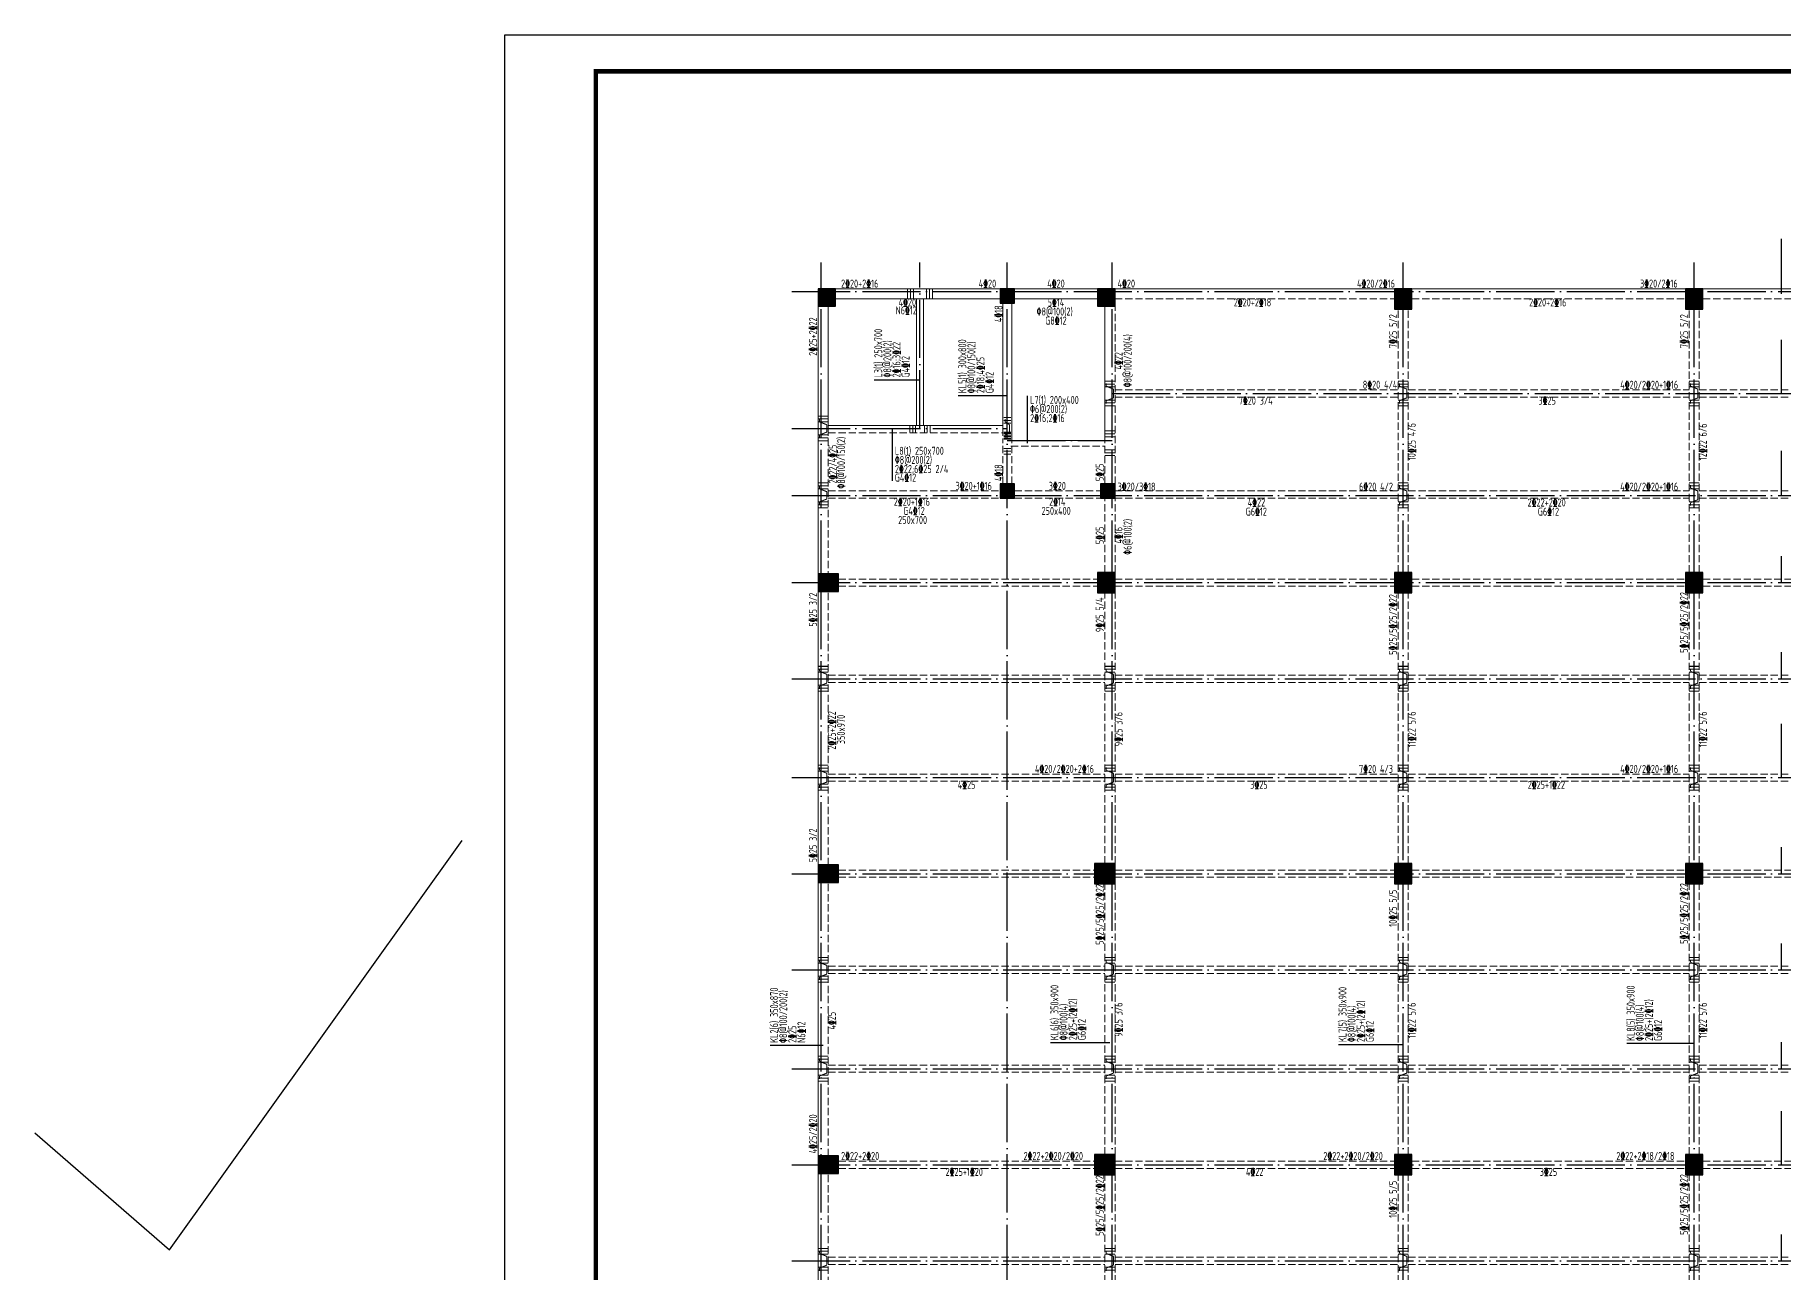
# Model space of a CAD drawing. Extents: x -2331248 to -1198620, y -977263 to -545844.
# Drawn here: x -1837806 to -1777749, y -823385 to -780878 of the extents above; entities that cross this region are included whole.
import ezdxf

# ---------------------------------------------------------------- set-up
doc = ezdxf.new("R2010")
doc.units = 0
doc.header["$LTSCALE"] = 1000
doc.header["$MEASUREMENT"] = 0
for name, pattern in [('DASH', [0.35, 0.25, -0.1]), ('DOTE', [2.42, 2, -0.2, 0.02, -0.2]), ('线型3', [500, 300, -200])]:
    doc.linetypes.add(name, pattern=pattern)
doc.layers.get('0').update_dxf_attribs({"linetype": 'CONTINUOUS'})
for name, color, linetype in [('DOTE', 1, 'DOTE'), ('PUB_TITLE', 4, 'CONTINUOUS'), ('S_BEAMDIMMASS', 2, 'CONTINUOUS'), ('柱涂实', 54, 'CONTINUOUS')]:
    doc.layers.add(name, color=color, linetype=linetype)
for name, color, linetype, lineweight in [('S_Beam', 4, 'CONTINUOUS', 18), ('S_BeamDash', 134, '线型3', 18), ('S_BeamDimLocal', 7, 'CONTINUOUS', 25), ('S_BeamDimLocalVer', 7, 'CONTINUOUS', 25), ('S_BeamDimMassVer', 2, 'CONTINUOUS', 25), ('S_Cl', 2, 'CONTINUOUS', 9), ('S_SubBeamHanger', 1, 'CONTINUOUS', 40), ('S_SubBeamHoop', 1, 'CONTINUOUS', 40)]:
    doc.layers.add(name, color=color, linetype=linetype, lineweight=lineweight)
doc.styles.add('TSSD_REIN', font='Tssdeng.shx', dxfattribs={"width": 0.7, "bigfont": 'hztxt.shx'})

msp = doc.modelspace()

# ---------------------------------------------------------------- hatches: boundary and pattern name
at = {"layer": '柱涂实'}
for points in [[(-1810300, -790197.1), (-1810300, -789597.1), (-1810900, -789597.1), (-1810900, -790197.1)], [(-1804150, -790097.1), (-1804150, -789597.1), (-1804650, -789597.1), (-1804650, -790097.1)], [(-1800700, -790197.1), (-1800700, -789597.1), (-1801300, -789597.1), (-1801300, -790197.1)], [(-1790500, -790297.1), (-1790500, -789597.1), (-1791100, -789597.1), (-1791100, -790297.1)], [(-1780500, -790297.1), (-1780500, -789597.1), (-1781100, -789597.1), (-1781100, -790297.1)], [(-1804150, -796797.1), (-1804150, -796297.1), (-1804650, -796297.1), (-1804650, -796797.1)], [(-1800700, -796797.1), (-1800700, -796297.1), (-1801200, -796297.1), (-1801200, -796797.1)], [(-1800700, -800047.1), (-1800700, -799347.1), (-1801300, -799347.1), (-1801300, -800047.1)], [(-1790500, -800047.1), (-1790500, -799347.1), (-1791100, -799347.1), (-1791100, -800047.1)], [(-1780500, -800047.1), (-1780500, -799347.1), (-1781100, -799347.1), (-1781100, -800047.1)], [(-1810200, -799997.1), (-1810200, -799397.1), (-1810900, -799397.1), (-1810900, -799997.1)], [(-1810200, -809997.1), (-1810200, -809397.1), (-1810900, -809397.1), (-1810900, -809997.1)], [(-1800700, -810047.1), (-1800700, -809347.1), (-1801400, -809347.1), (-1801400, -810047.1)], [(-1790500, -810047.1), (-1790500, -809347.1), (-1791100, -809347.1), (-1791100, -810047.1)], [(-1780500, -810047.1), (-1780500, -809347.1), (-1781100, -809347.1), (-1781100, -810047.1)], [(-1810200, -819997.1), (-1810200, -819397.1), (-1810900, -819397.1), (-1810900, -819997.1)], [(-1800700, -820047.1), (-1800700, -819347.1), (-1801400, -819347.1), (-1801400, -820047.1)], [(-1790500, -820047.1), (-1790500, -819347.1), (-1791100, -819347.1), (-1791100, -820047.1)], [(-1780500, -820047.1), (-1780500, -819347.1), (-1781100, -819347.1), (-1781100, -820047.1)]]:
    msp.add_hatch(color=256, dxfattribs=at).paths.add_polyline_path(points)

# ---------------------------------------------------------------- linework, layer by layer
msp.add_lwpolyline([(-1837806.5, -818600.9), (-1833183.5, -822618.9), (-1823133.5, -808557.9)])
at = {"layer": 'DOTE'}
for p, q in [((-1810800, -840697.1), (-1810800, -788697.1)), ((-1807400, -794397.1), (-1807400, -788697.1)), ((-1804400, -840697.1), (-1804400, -788697.1)), ((-1800800, -840697.1), (-1800800, -788697.1)), ((-1790800, -840697.1), (-1790800, -788697.1)), ((-1780800, -840697.1), (-1780800, -788697.1)), ((-1811800, -789697.1), (-1749800, -789697.1)), ((-1800800, -793197.1), (-1749800, -793197.1)), ((-1811800, -794397.1), (-1804400, -794397.1)), ((-1804400, -794807.1), (-1800800, -794807.1)), ((-1811800, -796697.1), (-1749800, -796697.1)), ((-1811800, -799697.1), (-1749800, -799697.1)), ((-1811800, -802997.1), (-1749800, -802997.1)), ((-1811800, -806397.1), (-1749800, -806397.1)), ((-1811800, -809697.1), (-1749800, -809697.1)), ((-1811800, -812997.1), (-1749800, -812997.1)), ((-1811800, -816397.1), (-1749800, -816397.1)), ((-1811800, -819697.1), (-1749800, -819697.1)), ((-1811800, -822997.1), (-1749800, -822997.1))]:
    msp.add_line(p, q, dxfattribs=at)
at = {"layer": 'PUB_TITLE'}
msp.add_lwpolyline([(-1821659.5, -855128), (-1821659.5, -780878), (-1716534.5, -780878), (-1716534.5, -855128)], close=True, dxfattribs=at)
at = {"layer": 'PUB_TITLE', "const_width": 150}
msp.add_lwpolyline([(-1818534.5, -782128), (-1717784.5, -782128), (-1717784.5, -853878), (-1818534.5, -853878)], close=True, dxfattribs=at)
at = {"layer": 'S_Beam', "ltscale": 1}
for p, q in [((-1810300, -789597.1), (-1804650, -789597.1)), ((-1804150, -789597.1), (-1801300, -789597.1)), ((-1800700, -789597.1), (-1791100, -789597.1)), ((-1790500, -789597.1), (-1781100, -789597.1)), ((-1780500, -789597.1), (-1771100, -789597.1)), ((-1810900, -799397.1), (-1810900, -790197.1)), ((-1810550, -794397.1), (-1810550, -790197.1)), ((-1810300, -789947.1), (-1804650, -789947.1)), ((-1807525, -794297.1), (-1807525, -789947.1)), ((-1807275, -794297.1), (-1807275, -789947.1)), ((-1804550, -794397.1), (-1804550, -790097.1)), ((-1804250, -794907.1), (-1804250, -790097.1)), ((-1804150, -789947.1), (-1801300, -789947.1)), ((-1801050, -794907.1), (-1801050, -790197.1)), ((-1810550, -794297.1), (-1804550, -794297.1)), ((-1804275, -794807.1), (-1801050, -794807.1)), ((-1810900, -809397.1), (-1810900, -799997.1)), ((-1810900, -819397.1), (-1810900, -809997.1)), ((-1810900, -829397.1), (-1810900, -819997.1))]:
    msp.add_line(p, q, dxfattribs=at)
at = {"layer": 'S_BeamDash', "linetype": 'DASH', "ltscale": 1}
for p, q in [((-1800700, -789947.1), (-1791100, -789947.1)), ((-1800700, -794907.1), (-1800700, -790197.1)), ((-1790975, -799347.1), (-1790975, -790297.1)), ((-1790625, -799347.1), (-1790625, -790297.1)), ((-1790500, -789947.1), (-1781100, -789947.1)), ((-1780975, -799347.1), (-1780975, -790297.1)), ((-1780625, -799347.1), (-1780625, -790297.1)), ((-1780500, -789947.1), (-1771100, -789947.1)), ((-1800700, -793072.1), (-1790975, -793072.1)), ((-1800700, -793322.1), (-1790975, -793322.1)), ((-1790625, -793072.1), (-1780975, -793072.1)), ((-1790625, -793322.1), (-1780975, -793322.1)), ((-1780625, -793072.1), (-1770975, -793072.1)), ((-1780625, -793322.1), (-1770975, -793322.1)), ((-1810550, -794397.1), (-1810550, -799397.1)), ((-1810550, -794547.1), (-1804550, -794547.1)), ((-1804550, -794397.1), (-1804550, -794907.1)), ((-1804550, -796297.1), (-1804550, -794907.1)), ((-1804275, -795007.1), (-1801050, -795007.1)), ((-1804250, -796297.1), (-1804250, -794907.1)), ((-1801050, -796297.1), (-1801050, -794907.1)), ((-1800700, -796297.1), (-1800700, -794907.1)), ((-1810550, -796547.1), (-1804650, -796547.1)), ((-1810550, -796797.1), (-1804650, -796797.1)), ((-1804150, -796547.1), (-1801200, -796547.1)), ((-1804150, -796797.1), (-1801200, -796797.1)), ((-1801050, -799347.1), (-1801050, -796797.1)), ((-1800700, -796547.1), (-1790975, -796547.1)), ((-1800700, -799347.1), (-1800700, -796797.1)), ((-1800700, -796797.1), (-1790975, -796797.1)), ((-1790625, -796547.1), (-1780975, -796547.1)), ((-1790625, -796797.1), (-1780975, -796797.1)), ((-1780625, -796547.1), (-1770975, -796547.1)), ((-1780625, -796797.1), (-1770975, -796797.1)), ((-1810200, -799572.1), (-1801300, -799572.1)), ((-1810200, -799822.1), (-1801300, -799822.1)), ((-1800700, -799572.1), (-1791100, -799572.1)), ((-1800700, -799822.1), (-1791100, -799822.1)), ((-1790500, -799572.1), (-1781100, -799572.1)), ((-1790500, -799822.1), (-1781100, -799822.1)), ((-1780500, -799572.1), (-1771100, -799572.1)), ((-1780500, -799822.1), (-1771100, -799822.1)), ((-1810550, -809397.1), (-1810550, -799997.1)), ((-1801050, -809347.1), (-1801050, -800047.1)), ((-1800700, -809347.1), (-1800700, -800047.1)), ((-1790975, -809347.1), (-1790975, -800047.1)), ((-1790625, -809347.1), (-1790625, -800047.1)), ((-1780975, -809347.1), (-1780975, -800047.1)), ((-1780625, -809347.1), (-1780625, -800047.1)), ((-1810550, -802872.1), (-1801050, -802872.1)), ((-1800700, -802872.1), (-1790975, -802872.1)), ((-1790625, -802872.1), (-1780975, -802872.1)), ((-1780625, -802872.1), (-1770975, -802872.1)), ((-1810550, -803122.1), (-1801050, -803122.1)), ((-1800700, -803122.1), (-1790975, -803122.1)), ((-1790625, -803122.1), (-1780975, -803122.1)), ((-1780625, -803122.1), (-1770975, -803122.1)), ((-1810550, -806272.1), (-1801050, -806272.1)), ((-1810550, -806522.1), (-1801050, -806522.1)), ((-1800700, -806272.1), (-1790975, -806272.1)), ((-1800700, -806522.1), (-1790975, -806522.1)), ((-1790625, -806272.1), (-1780975, -806272.1)), ((-1790625, -806522.1), (-1780975, -806522.1)), ((-1780625, -806272.1), (-1770975, -806272.1)), ((-1780625, -806522.1), (-1770975, -806522.1)), ((-1810200, -809572.1), (-1801400, -809572.1)), ((-1800700, -809572.1), (-1791100, -809572.1)), ((-1790500, -809572.1), (-1781100, -809572.1)), ((-1780500, -809572.1), (-1771100, -809572.1)), ((-1810550, -819397.1), (-1810550, -809997.1)), ((-1810200, -809822.1), (-1801400, -809822.1)), ((-1801050, -819347.1), (-1801050, -810047.1)), ((-1800700, -809822.1), (-1791100, -809822.1)), ((-1800700, -819347.1), (-1800700, -810047.1)), ((-1790975, -819347.1), (-1790975, -810047.1)), ((-1790625, -819347.1), (-1790625, -810047.1)), ((-1790500, -809822.1), (-1781100, -809822.1)), ((-1780975, -819347.1), (-1780975, -810047.1)), ((-1780625, -819347.1), (-1780625, -810047.1)), ((-1780500, -809822.1), (-1771100, -809822.1)), ((-1810550, -812872.1), (-1801050, -812872.1)), ((-1810550, -813122.1), (-1801050, -813122.1)), ((-1800700, -812872.1), (-1790975, -812872.1)), ((-1800700, -813122.1), (-1790975, -813122.1)), ((-1790625, -812872.1), (-1780975, -812872.1)), ((-1790625, -813122.1), (-1780975, -813122.1)), ((-1780625, -812872.1), (-1770975, -812872.1)), ((-1780625, -813122.1), (-1770975, -813122.1)), ((-1810550, -816272.1), (-1801050, -816272.1)), ((-1810550, -816522.1), (-1801050, -816522.1)), ((-1800700, -816272.1), (-1790975, -816272.1)), ((-1800700, -816522.1), (-1790975, -816522.1)), ((-1790625, -816272.1), (-1780975, -816272.1)), ((-1790625, -816522.1), (-1780975, -816522.1)), ((-1780625, -816272.1), (-1770975, -816272.1)), ((-1780625, -816522.1), (-1770975, -816522.1)), ((-1810200, -819572.1), (-1801400, -819572.1)), ((-1800700, -819572.1), (-1791100, -819572.1)), ((-1790500, -819572.1), (-1781100, -819572.1)), ((-1780500, -819572.1), (-1771100, -819572.1)), ((-1810550, -829397.1), (-1810550, -819997.1)), ((-1810200, -819822.1), (-1801400, -819822.1)), ((-1801050, -829347.1), (-1801050, -820047.1)), ((-1800700, -819822.1), (-1791100, -819822.1)), ((-1800700, -829347.1), (-1800700, -820047.1)), ((-1790975, -829347.1), (-1790975, -820047.1)), ((-1790625, -829347.1), (-1790625, -820047.1)), ((-1790500, -819822.1), (-1781100, -819822.1)), ((-1780975, -829347.1), (-1780975, -820047.1)), ((-1780625, -829347.1), (-1780625, -820047.1)), ((-1780500, -819822.1), (-1771100, -819822.1)), ((-1810550, -822872.1), (-1801050, -822872.1)), ((-1810550, -823122.1), (-1801050, -823122.1)), ((-1800700, -822872.1), (-1790975, -822872.1)), ((-1800700, -823122.1), (-1790975, -823122.1)), ((-1790625, -822872.1), (-1780975, -822872.1)), ((-1790625, -823122.1), (-1780975, -823122.1)), ((-1780625, -822872.1), (-1770975, -822872.1)), ((-1780625, -823122.1), (-1770975, -823122.1))]:
    msp.add_line(p, q, dxfattribs=at)
at = {"layer": 'S_BEAMDIMMASS'}
for p, q in [((-1777800, -789772.1), (-1777800, -787878.3)), ((-1777800, -793197.1), (-1777800, -791353.3)), ((-1803706.1, -794907.1), (-1803706.1, -793282.7)), ((-1808351.4, -794397.1), (-1808351.4, -796203)), ((-1777800, -796697.1), (-1777800, -795165.8)), ((-1777800, -799697.1), (-1777800, -798790.8)), ((-1777800, -802997.1), (-1777800, -802090.8)), ((-1777800, -806397.1), (-1777800, -804553.3)), ((-1777800, -809697.1), (-1777800, -808790.8)), ((-1777800, -812997.1), (-1777800, -812090.8)), ((-1777800, -816397.1), (-1777800, -815490.8)), ((-1777800, -819697.1), (-1777800, -817853.3)), ((-1777800, -822997.1), (-1777800, -822090.8))]:
    msp.add_line(p, q, dxfattribs=at)
at = {"layer": 'S_BeamDimMassVer'}
for p, q in [((-1807400, -792735.4), (-1808970.6, -792735.4)), ((-1804400, -793277.9), (-1806082.9, -793277.9)), ((-1800875, -815508.3), (-1802915.3, -815508.3)), ((-1790800, -815573.4), (-1793019.4, -815573.4)), ((-1780800, -815534.8), (-1783119.4, -815534.8)), ((-1810725, -815598.8), (-1812548.6, -815598.8))]:
    msp.add_line(p, q, dxfattribs=at)
at = {"layer": 'S_Cl', "ltscale": 1}
for points in [[(-1810300, -790197.1), (-1810300, -789597.1), (-1810900, -789597.1), (-1810900, -790197.1)], [(-1804150, -790097.1), (-1804150, -789597.1), (-1804650, -789597.1), (-1804650, -790097.1)], [(-1800700, -790197.1), (-1800700, -789597.1), (-1801300, -789597.1), (-1801300, -790197.1)], [(-1790500, -790297.1), (-1790500, -789597.1), (-1791100, -789597.1), (-1791100, -790297.1)], [(-1780500, -790297.1), (-1780500, -789597.1), (-1781100, -789597.1), (-1781100, -790297.1)], [(-1804150, -796797.1), (-1804150, -796297.1), (-1804650, -796297.1), (-1804650, -796797.1)], [(-1800700, -796797.1), (-1800700, -796297.1), (-1801200, -796297.1), (-1801200, -796797.1)], [(-1800700, -800047.1), (-1800700, -799347.1), (-1801300, -799347.1), (-1801300, -800047.1)], [(-1790500, -800047.1), (-1790500, -799347.1), (-1791100, -799347.1), (-1791100, -800047.1)], [(-1780500, -800047.1), (-1780500, -799347.1), (-1781100, -799347.1), (-1781100, -800047.1)], [(-1810200, -799997.1), (-1810200, -799397.1), (-1810900, -799397.1), (-1810900, -799997.1)], [(-1810200, -809997.1), (-1810200, -809397.1), (-1810900, -809397.1), (-1810900, -809997.1)], [(-1800700, -810047.1), (-1800700, -809347.1), (-1801400, -809347.1), (-1801400, -810047.1)], [(-1790500, -810047.1), (-1790500, -809347.1), (-1791100, -809347.1), (-1791100, -810047.1)], [(-1780500, -810047.1), (-1780500, -809347.1), (-1781100, -809347.1), (-1781100, -810047.1)], [(-1810200, -819997.1), (-1810200, -819397.1), (-1810900, -819397.1), (-1810900, -819997.1)], [(-1800700, -820047.1), (-1800700, -819347.1), (-1801400, -819347.1), (-1801400, -820047.1)], [(-1790500, -820047.1), (-1790500, -819347.1), (-1791100, -819347.1), (-1791100, -820047.1)], [(-1780500, -820047.1), (-1780500, -819347.1), (-1781100, -819347.1), (-1781100, -820047.1)]]:
    msp.add_lwpolyline(points, close=True, dxfattribs=at)
at = {"layer": 'S_SubBeamHanger', "linetype": 'Continuous', "ltscale": 1, "const_width": 35}
for points in [[(-1801000, -792947.1), (-1801000, -792847.1)], [(-1800750, -793047.1), (-1801000, -792947.1)], [(-1801000, -793447.1), (-1800750, -793347.1)], [(-1800750, -793347.1), (-1800750, -793047.1)], [(-1790925, -792947.1), (-1790925, -792847.1)], [(-1790675, -793047.1), (-1790925, -792947.1)], [(-1790925, -793447.1), (-1790675, -793347.1)], [(-1790675, -793347.1), (-1790675, -793047.1)], [(-1780925, -792947.1), (-1780925, -792847.1)], [(-1780675, -793047.1), (-1780925, -792947.1)], [(-1780925, -793447.1), (-1780675, -793347.1)], [(-1780675, -793347.1), (-1780675, -793047.1)], [(-1801000, -793547.1), (-1801000, -793447.1)], [(-1790925, -793547.1), (-1790925, -793447.1)], [(-1780925, -793547.1), (-1780925, -793447.1)], [(-1810850, -794172.1), (-1810850, -794072.1)], [(-1810600, -794272.1), (-1810850, -794172.1)], [(-1810850, -794622.1), (-1810600, -794522.1)], [(-1810600, -794522.1), (-1810600, -794272.1)], [(-1804475, -794172.1), (-1804475, -794072.1)], [(-1804325, -794272.1), (-1804475, -794172.1)], [(-1804475, -794622.1), (-1804325, -794522.1)], [(-1804325, -794522.1), (-1804325, -794272.1)], [(-1810850, -794722.1), (-1810850, -794622.1)], [(-1804475, -794722.1), (-1804475, -794622.1)], [(-1810850, -796472.1), (-1810850, -796372.1)], [(-1790925, -796447.1), (-1790925, -796347.1)], [(-1780925, -796447.1), (-1780925, -796347.1)], [(-1810600, -796572.1), (-1810850, -796472.1)], [(-1810850, -796922.1), (-1810600, -796822.1)], [(-1810850, -797022.1), (-1810850, -796922.1)], [(-1810600, -796822.1), (-1810600, -796572.1)], [(-1790675, -796547.1), (-1790925, -796447.1)], [(-1790925, -796947.1), (-1790675, -796847.1)], [(-1790925, -797047.1), (-1790925, -796947.1)], [(-1790675, -796847.1), (-1790675, -796547.1)], [(-1780675, -796547.1), (-1780925, -796447.1)], [(-1780925, -796947.1), (-1780675, -796847.1)], [(-1780925, -797047.1), (-1780925, -796947.1)], [(-1780675, -796847.1), (-1780675, -796547.1)], [(-1810850, -802747.1), (-1810850, -802647.1)], [(-1810600, -802847.1), (-1810850, -802747.1)], [(-1810600, -803147.1), (-1810600, -802847.1)], [(-1801000, -802747.1), (-1801000, -802647.1)], [(-1800750, -802847.1), (-1801000, -802747.1)], [(-1800750, -803147.1), (-1800750, -802847.1)], [(-1790925, -802747.1), (-1790925, -802647.1)], [(-1790675, -802847.1), (-1790925, -802747.1)], [(-1790675, -803147.1), (-1790675, -802847.1)], [(-1780925, -802747.1), (-1780925, -802647.1)], [(-1780675, -802847.1), (-1780925, -802747.1)], [(-1780675, -803147.1), (-1780675, -802847.1)], [(-1810850, -803247.1), (-1810600, -803147.1)], [(-1810850, -803347.1), (-1810850, -803247.1)], [(-1801000, -803247.1), (-1800750, -803147.1)], [(-1801000, -803347.1), (-1801000, -803247.1)], [(-1790925, -803247.1), (-1790675, -803147.1)], [(-1790925, -803347.1), (-1790925, -803247.1)], [(-1780925, -803247.1), (-1780675, -803147.1)], [(-1780925, -803347.1), (-1780925, -803247.1)], [(-1810850, -806147.1), (-1810850, -806047.1)], [(-1810600, -806247.1), (-1810850, -806147.1)], [(-1810850, -806647.1), (-1810600, -806547.1)], [(-1810600, -806547.1), (-1810600, -806247.1)], [(-1801000, -806147.1), (-1801000, -806047.1)], [(-1800750, -806247.1), (-1801000, -806147.1)], [(-1801000, -806647.1), (-1800750, -806547.1)], [(-1800750, -806547.1), (-1800750, -806247.1)], [(-1790925, -806147.1), (-1790925, -806047.1)], [(-1790675, -806247.1), (-1790925, -806147.1)], [(-1790925, -806647.1), (-1790675, -806547.1)], [(-1790675, -806547.1), (-1790675, -806247.1)], [(-1780925, -806147.1), (-1780925, -806047.1)], [(-1780675, -806247.1), (-1780925, -806147.1)], [(-1780925, -806647.1), (-1780675, -806547.1)], [(-1780675, -806547.1), (-1780675, -806247.1)], [(-1810850, -806747.1), (-1810850, -806647.1)], [(-1801000, -806747.1), (-1801000, -806647.1)], [(-1790925, -806747.1), (-1790925, -806647.1)], [(-1780925, -806747.1), (-1780925, -806647.1)], [(-1810850, -812747.1), (-1810850, -812647.1)], [(-1810600, -812847.1), (-1810850, -812747.1)], [(-1810850, -813247.1), (-1810600, -813147.1)], [(-1810600, -813147.1), (-1810600, -812847.1)], [(-1801000, -812747.1), (-1801000, -812647.1)], [(-1800750, -812847.1), (-1801000, -812747.1)], [(-1801000, -813247.1), (-1800750, -813147.1)], [(-1800750, -813147.1), (-1800750, -812847.1)], [(-1790925, -812747.1), (-1790925, -812647.1)], [(-1790675, -812847.1), (-1790925, -812747.1)], [(-1790925, -813247.1), (-1790675, -813147.1)], [(-1790675, -813147.1), (-1790675, -812847.1)], [(-1780925, -812747.1), (-1780925, -812647.1)], [(-1780675, -812847.1), (-1780925, -812747.1)], [(-1780925, -813247.1), (-1780675, -813147.1)], [(-1780675, -813147.1), (-1780675, -812847.1)], [(-1810850, -813347.1), (-1810850, -813247.1)], [(-1801000, -813347.1), (-1801000, -813247.1)], [(-1790925, -813347.1), (-1790925, -813247.1)], [(-1780925, -813347.1), (-1780925, -813247.1)], [(-1810850, -816147.1), (-1810850, -816047.1)], [(-1810600, -816247.1), (-1810850, -816147.1)], [(-1801000, -816147.1), (-1801000, -816047.1)], [(-1800750, -816247.1), (-1801000, -816147.1)], [(-1790925, -816147.1), (-1790925, -816047.1)], [(-1790675, -816247.1), (-1790925, -816147.1)], [(-1780925, -816147.1), (-1780925, -816047.1)], [(-1780675, -816247.1), (-1780925, -816147.1)], [(-1810850, -816647.1), (-1810600, -816547.1)], [(-1810850, -816747.1), (-1810850, -816647.1)], [(-1810600, -816547.1), (-1810600, -816247.1)], [(-1801000, -816647.1), (-1800750, -816547.1)], [(-1801000, -816747.1), (-1801000, -816647.1)], [(-1800750, -816547.1), (-1800750, -816247.1)], [(-1790925, -816647.1), (-1790675, -816547.1)], [(-1790925, -816747.1), (-1790925, -816647.1)], [(-1790675, -816547.1), (-1790675, -816247.1)], [(-1780925, -816647.1), (-1780675, -816547.1)], [(-1780925, -816747.1), (-1780925, -816647.1)], [(-1780675, -816547.1), (-1780675, -816247.1)], [(-1810850, -822747.1), (-1810850, -822647.1)], [(-1810600, -822847.1), (-1810850, -822747.1)], [(-1801000, -822747.1), (-1801000, -822647.1)], [(-1800750, -822847.1), (-1801000, -822747.1)], [(-1790925, -822747.1), (-1790925, -822647.1)], [(-1790675, -822847.1), (-1790925, -822747.1)], [(-1780925, -822747.1), (-1780925, -822647.1)], [(-1780675, -822847.1), (-1780925, -822747.1)], [(-1810850, -823247.1), (-1810600, -823147.1)], [(-1810850, -823347.1), (-1810850, -823247.1)], [(-1810600, -823147.1), (-1810600, -822847.1)], [(-1801000, -823247.1), (-1800750, -823147.1)], [(-1801000, -823347.1), (-1801000, -823247.1)], [(-1800750, -823147.1), (-1800750, -822847.1)], [(-1790925, -823247.1), (-1790675, -823147.1)], [(-1790925, -823347.1), (-1790925, -823247.1)], [(-1790675, -823147.1), (-1790675, -822847.1)], [(-1780925, -823247.1), (-1780675, -823147.1)], [(-1780925, -823347.1), (-1780925, -823247.1)], [(-1780675, -823147.1), (-1780675, -822847.1)]]:
    msp.add_lwpolyline(points, dxfattribs=at)
at = {"layer": 'S_SubBeamHoop', "linetype": 'Continuous', "ltscale": 1, "const_width": 35}
for points in [[(-1807825, -789597.1), (-1807825, -789947.1)], [(-1807725, -789597.1), (-1807725, -789947.1)], [(-1807625, -789597.1), (-1807625, -789947.1)], [(-1807175, -789597.1), (-1807175, -789947.1)], [(-1807075, -789597.1), (-1807075, -789947.1)], [(-1806975, -789597.1), (-1806975, -789947.1)], [(-1801050, -792772.1), (-1800700, -792772.1)], [(-1790975, -792772.1), (-1790625, -792772.1)], [(-1780975, -792772.1), (-1780625, -792772.1)], [(-1801050, -792872.1), (-1800700, -792872.1)], [(-1801050, -792972.1), (-1800700, -792972.1)], [(-1790975, -792872.1), (-1790625, -792872.1)], [(-1790975, -792972.1), (-1790625, -792972.1)], [(-1780975, -792872.1), (-1780625, -792872.1)], [(-1780975, -792972.1), (-1780625, -792972.1)], [(-1810900, -793972.1), (-1810550, -793972.1)], [(-1801050, -793422.1), (-1800700, -793422.1)], [(-1801050, -793522.1), (-1800700, -793522.1)], [(-1801050, -793622.1), (-1800700, -793622.1)], [(-1790975, -793422.1), (-1790625, -793422.1)], [(-1790975, -793522.1), (-1790625, -793522.1)], [(-1790975, -793622.1), (-1790625, -793622.1)], [(-1780975, -793422.1), (-1780625, -793422.1)], [(-1780975, -793522.1), (-1780625, -793522.1)], [(-1780975, -793622.1), (-1780625, -793622.1)], [(-1810900, -794072.1), (-1810550, -794072.1)], [(-1810900, -794172.1), (-1810550, -794172.1)], [(-1807750, -794297.1), (-1807750, -794547.1)], [(-1807650, -794297.1), (-1807650, -794547.1)], [(-1807550, -794297.1), (-1807550, -794547.1)], [(-1807250, -794297.1), (-1807250, -794547.1)], [(-1807150, -794297.1), (-1807150, -794547.1)], [(-1807050, -794297.1), (-1807050, -794547.1)], [(-1804525, -794022.1), (-1804275, -794022.1)], [(-1804525, -794122.1), (-1804275, -794122.1)], [(-1804525, -794222.1), (-1804275, -794222.1)], [(-1804525, -794532.1), (-1804275, -794532.1)], [(-1804525, -794572.1), (-1804275, -794572.1)], [(-1801050, -794482.1), (-1800700, -794482.1)], [(-1810900, -794622.1), (-1810550, -794622.1)], [(-1810900, -794722.1), (-1810550, -794722.1)], [(-1810900, -794822.1), (-1810550, -794822.1)], [(-1804525, -794632.1), (-1804275, -794632.1)], [(-1804525, -794672.1), (-1804275, -794672.1)], [(-1804525, -794732.1), (-1804275, -794732.1)], [(-1804525, -794772.1), (-1804275, -794772.1)], [(-1804525, -795082.1), (-1804275, -795082.1)], [(-1801050, -794582.1), (-1800700, -794582.1)], [(-1801050, -794682.1), (-1800700, -794682.1)], [(-1801050, -795132.1), (-1800700, -795132.1)], [(-1804525, -795182.1), (-1804275, -795182.1)], [(-1804525, -795282.1), (-1804275, -795282.1)], [(-1801050, -795232.1), (-1800700, -795232.1)], [(-1801050, -795332.1), (-1800700, -795332.1)], [(-1810900, -796272.1), (-1810550, -796272.1)], [(-1810900, -796372.1), (-1810550, -796372.1)], [(-1790975, -796272.1), (-1790625, -796272.1)], [(-1790975, -796372.1), (-1790625, -796372.1)], [(-1780975, -796272.1), (-1780625, -796272.1)], [(-1780975, -796372.1), (-1780625, -796372.1)], [(-1810900, -796472.1), (-1810550, -796472.1)], [(-1810900, -796922.1), (-1810550, -796922.1)], [(-1790975, -796472.1), (-1790625, -796472.1)], [(-1790975, -796922.1), (-1790625, -796922.1)], [(-1780975, -796472.1), (-1780625, -796472.1)], [(-1780975, -796922.1), (-1780625, -796922.1)], [(-1810900, -797022.1), (-1810550, -797022.1)], [(-1810900, -797122.1), (-1810550, -797122.1)], [(-1790975, -797022.1), (-1790625, -797022.1)], [(-1790975, -797122.1), (-1790625, -797122.1)], [(-1780975, -797022.1), (-1780625, -797022.1)], [(-1780975, -797122.1), (-1780625, -797122.1)], [(-1810900, -802572.1), (-1810550, -802572.1)], [(-1810900, -802672.1), (-1810550, -802672.1)], [(-1810900, -802772.1), (-1810550, -802772.1)], [(-1801050, -802572.1), (-1800700, -802572.1)], [(-1801050, -802672.1), (-1800700, -802672.1)], [(-1801050, -802772.1), (-1800700, -802772.1)], [(-1790975, -802572.1), (-1790625, -802572.1)], [(-1790975, -802672.1), (-1790625, -802672.1)], [(-1790975, -802772.1), (-1790625, -802772.1)], [(-1780975, -802572.1), (-1780625, -802572.1)], [(-1780975, -802672.1), (-1780625, -802672.1)], [(-1780975, -802772.1), (-1780625, -802772.1)], [(-1810900, -803222.1), (-1810550, -803222.1)], [(-1810900, -803322.1), (-1810550, -803322.1)], [(-1810900, -803422.1), (-1810550, -803422.1)], [(-1801050, -803222.1), (-1800700, -803222.1)], [(-1801050, -803322.1), (-1800700, -803322.1)], [(-1801050, -803422.1), (-1800700, -803422.1)], [(-1790975, -803222.1), (-1790625, -803222.1)], [(-1790975, -803322.1), (-1790625, -803322.1)], [(-1790975, -803422.1), (-1790625, -803422.1)], [(-1780975, -803222.1), (-1780625, -803222.1)], [(-1780975, -803322.1), (-1780625, -803322.1)], [(-1780975, -803422.1), (-1780625, -803422.1)], [(-1810900, -805972.1), (-1810550, -805972.1)], [(-1801050, -805972.1), (-1800700, -805972.1)], [(-1790975, -805972.1), (-1790625, -805972.1)], [(-1780975, -805972.1), (-1780625, -805972.1)], [(-1810900, -806072.1), (-1810550, -806072.1)], [(-1810900, -806172.1), (-1810550, -806172.1)], [(-1801050, -806072.1), (-1800700, -806072.1)], [(-1801050, -806172.1), (-1800700, -806172.1)], [(-1790975, -806072.1), (-1790625, -806072.1)], [(-1790975, -806172.1), (-1790625, -806172.1)], [(-1780975, -806072.1), (-1780625, -806072.1)], [(-1780975, -806172.1), (-1780625, -806172.1)], [(-1810900, -806622.1), (-1810550, -806622.1)], [(-1810900, -806722.1), (-1810550, -806722.1)], [(-1810900, -806822.1), (-1810550, -806822.1)], [(-1801050, -806622.1), (-1800700, -806622.1)], [(-1801050, -806722.1), (-1800700, -806722.1)], [(-1801050, -806822.1), (-1800700, -806822.1)], [(-1790975, -806622.1), (-1790625, -806622.1)], [(-1790975, -806722.1), (-1790625, -806722.1)], [(-1790975, -806822.1), (-1790625, -806822.1)], [(-1780975, -806622.1), (-1780625, -806622.1)], [(-1780975, -806722.1), (-1780625, -806722.1)], [(-1780975, -806822.1), (-1780625, -806822.1)], [(-1810900, -812572.1), (-1810550, -812572.1)], [(-1801050, -812572.1), (-1800700, -812572.1)], [(-1790975, -812572.1), (-1790625, -812572.1)], [(-1780975, -812572.1), (-1780625, -812572.1)], [(-1810900, -812672.1), (-1810550, -812672.1)], [(-1810900, -812772.1), (-1810550, -812772.1)], [(-1801050, -812672.1), (-1800700, -812672.1)], [(-1801050, -812772.1), (-1800700, -812772.1)], [(-1790975, -812672.1), (-1790625, -812672.1)], [(-1790975, -812772.1), (-1790625, -812772.1)], [(-1780975, -812672.1), (-1780625, -812672.1)], [(-1780975, -812772.1), (-1780625, -812772.1)], [(-1810900, -813222.1), (-1810550, -813222.1)], [(-1810900, -813322.1), (-1810550, -813322.1)], [(-1810900, -813422.1), (-1810550, -813422.1)], [(-1801050, -813222.1), (-1800700, -813222.1)], [(-1801050, -813322.1), (-1800700, -813322.1)], [(-1801050, -813422.1), (-1800700, -813422.1)], [(-1790975, -813222.1), (-1790625, -813222.1)], [(-1790975, -813322.1), (-1790625, -813322.1)], [(-1790975, -813422.1), (-1790625, -813422.1)], [(-1780975, -813222.1), (-1780625, -813222.1)], [(-1780975, -813322.1), (-1780625, -813322.1)], [(-1780975, -813422.1), (-1780625, -813422.1)], [(-1810900, -815972.1), (-1810550, -815972.1)], [(-1810900, -816072.1), (-1810550, -816072.1)], [(-1810900, -816172.1), (-1810550, -816172.1)], [(-1801050, -815972.1), (-1800700, -815972.1)], [(-1801050, -816072.1), (-1800700, -816072.1)], [(-1801050, -816172.1), (-1800700, -816172.1)], [(-1790975, -815972.1), (-1790625, -815972.1)], [(-1790975, -816072.1), (-1790625, -816072.1)], [(-1790975, -816172.1), (-1790625, -816172.1)], [(-1780975, -815972.1), (-1780625, -815972.1)], [(-1780975, -816072.1), (-1780625, -816072.1)], [(-1780975, -816172.1), (-1780625, -816172.1)], [(-1810900, -816622.1), (-1810550, -816622.1)], [(-1810900, -816722.1), (-1810550, -816722.1)], [(-1801050, -816622.1), (-1800700, -816622.1)], [(-1801050, -816722.1), (-1800700, -816722.1)], [(-1790975, -816622.1), (-1790625, -816622.1)], [(-1790975, -816722.1), (-1790625, -816722.1)], [(-1780975, -816622.1), (-1780625, -816622.1)], [(-1780975, -816722.1), (-1780625, -816722.1)], [(-1810900, -816822.1), (-1810550, -816822.1)], [(-1801050, -816822.1), (-1800700, -816822.1)], [(-1790975, -816822.1), (-1790625, -816822.1)], [(-1780975, -816822.1), (-1780625, -816822.1)], [(-1810900, -822572.1), (-1810550, -822572.1)], [(-1810900, -822672.1), (-1810550, -822672.1)], [(-1810900, -822772.1), (-1810550, -822772.1)], [(-1801050, -822572.1), (-1800700, -822572.1)], [(-1801050, -822672.1), (-1800700, -822672.1)], [(-1801050, -822772.1), (-1800700, -822772.1)], [(-1790975, -822572.1), (-1790625, -822572.1)], [(-1790975, -822672.1), (-1790625, -822672.1)], [(-1790975, -822772.1), (-1790625, -822772.1)], [(-1780975, -822572.1), (-1780625, -822572.1)], [(-1780975, -822672.1), (-1780625, -822672.1)], [(-1780975, -822772.1), (-1780625, -822772.1)], [(-1810900, -823222.1), (-1810550, -823222.1)], [(-1810900, -823322.1), (-1810550, -823322.1)], [(-1801050, -823222.1), (-1800700, -823222.1)], [(-1801050, -823322.1), (-1800700, -823322.1)], [(-1790975, -823222.1), (-1790625, -823222.1)], [(-1790975, -823322.1), (-1790625, -823322.1)], [(-1780975, -823222.1), (-1780625, -823222.1)], [(-1780975, -823322.1), (-1780625, -823322.1)]]:
    msp.add_lwpolyline(points, dxfattribs=at)
at = {"layer": '柱涂实', "linetype": 'Continuous'}
for points in [[(-1810300, -790197.1), (-1810300, -789597.1), (-1810900, -789597.1), (-1810900, -790197.1)], [(-1804150, -790097.1), (-1804150, -789597.1), (-1804650, -789597.1), (-1804650, -790097.1)], [(-1800700, -790197.1), (-1800700, -789597.1), (-1801300, -789597.1), (-1801300, -790197.1)], [(-1790500, -790297.1), (-1790500, -789597.1), (-1791100, -789597.1), (-1791100, -790297.1)], [(-1780500, -790297.1), (-1780500, -789597.1), (-1781100, -789597.1), (-1781100, -790297.1)], [(-1804150, -796797.1), (-1804150, -796297.1), (-1804650, -796297.1), (-1804650, -796797.1)], [(-1800700, -796797.1), (-1800700, -796297.1), (-1801200, -796297.1), (-1801200, -796797.1)], [(-1800700, -800047.1), (-1800700, -799347.1), (-1801300, -799347.1), (-1801300, -800047.1)], [(-1790500, -800047.1), (-1790500, -799347.1), (-1791100, -799347.1), (-1791100, -800047.1)], [(-1780500, -800047.1), (-1780500, -799347.1), (-1781100, -799347.1), (-1781100, -800047.1)], [(-1810200, -799997.1), (-1810200, -799397.1), (-1810900, -799397.1), (-1810900, -799997.1)], [(-1810200, -809997.1), (-1810200, -809397.1), (-1810900, -809397.1), (-1810900, -809997.1)], [(-1800700, -810047.1), (-1800700, -809347.1), (-1801400, -809347.1), (-1801400, -810047.1)], [(-1790500, -810047.1), (-1790500, -809347.1), (-1791100, -809347.1), (-1791100, -810047.1)], [(-1780500, -810047.1), (-1780500, -809347.1), (-1781100, -809347.1), (-1781100, -810047.1)], [(-1810200, -819997.1), (-1810200, -819397.1), (-1810900, -819397.1), (-1810900, -819997.1)], [(-1800700, -820047.1), (-1800700, -819347.1), (-1801400, -819347.1), (-1801400, -820047.1)], [(-1790500, -820047.1), (-1790500, -819347.1), (-1791100, -819347.1), (-1791100, -820047.1)], [(-1780500, -820047.1), (-1780500, -819347.1), (-1781100, -819347.1), (-1781100, -820047.1)]]:
    msp.add_lwpolyline(points, close=True, dxfattribs=at)

# ---------------------------------------------------------------- texts
at = {"layer": 'S_BeamDimLocal', "style": 'TSSD_REIN', "width": 0.7}
for s, p in [('2%%13220+2%%13216', (-1810110.6, -789558.3)), ('4%%13220', (-1805382.2, -789558.3)), ('4%%13220', (-1803026.7, -789558.3)), ('4%%13220', (-1800610.6, -789558.3)), ('4%%13220/2%%13216', (-1792385.3, -789558.3)), ('3%%13220/2%%13216', (-1782661.9, -789558.3)), ('N6%%13212', (-1808238.6, -790477.6)), ('4%%13220', (-1808133.2, -790205.8)), ('%%1308@100(2)', (-1803391.3, -790518.3)), ('5%%13214', (-1803014.1, -790205.8)), ('2%%13220+2%%13218', (-1796620.8, -790205.8)), ('2%%13220+2%%13216', (-1786473.8, -790205.8)), ('G8%%13212', (-1803098, -790830.8)), ('8%%13220 4/4', (-1792187.4, -793033.3)), ('4%%13220/2%%13220+1%%13216', (-1783341.5, -793033.3)), ('7%%13220 3/4', (-1796447.6, -793580.8)), ('3%%13225', (-1786151.8, -793580.8)), ('3%%13220+1%%13216', (-1806178.4, -796508.3)), ('3%%13220', (-1802976.7, -796508.3)), ('3%%13220/3%%13218', (-1800610.6, -796533.3)), ('6%%13220 4/2', (-1792315.5, -796533.3)), ('4%%13220/2%%13220+1%%13216', (-1783341.5, -796533.3)), ('2%%13220+1%%13216', (-1808299.8, -797055.8)), ('2%%13214', (-1802964.1, -797055.8)), ('4%%13222', (-1796139.2, -797080.8)), ('2%%13222+2%%13220', (-1786523.7, -797080.8)), ('250x700', (-1808149, -797680.8)), ('G4%%13212', (-1807973, -797368.3)), ('250x400', (-1803224, -797368.3)), ('G6%%13212', (-1796210.5, -797393.3)), ('G6%%13212', (-1786173, -797393.3)), ('4%%13220/2%%13220+2%%13216', (-1803450, -806233.3)), ('7%%13220 4/3', (-1792315.5, -806233.3)), ('4%%13220/2%%13220+1%%13216', (-1783341.5, -806233.3)), ('4%%13225', (-1806101.7, -806780.8)), ('3%%13225', (-1796053.3, -806780.8)), ('2%%13225+1%%13222', (-1786520.8, -806780.8)), ('2%%13222+2%%13220', (-1810110.6, -819533.3)), ('2%%13222+2%%13220/2%%13220', (-1803841.9, -819533.3)), ('2%%13222+2%%13220/2%%13220', (-1793541.9, -819533.3)), ('2%%13222+2%%13218/2%%13218', (-1783474.8, -819533.3)), ('2%%13225+1%%13220', (-1806520.8, -820080.8)), ('4%%13222', (-1796201.7, -820080.8)), ('3%%13225', (-1786107.8, -820080.8))]:
    msp.add_text(s, height=275, dxfattribs=at).set_placement(p)
at = {"layer": 'S_BeamDimLocalVer', "style": 'TSSD_REIN', "width": 0.7}
for s, p in [('4%%13218', (-1804563.8, -790745.7)), ('2%%13225+2%%13222', (-1810938.8, -791900.9)), ('7%%13225 5/2', (-1791013.8, -791637.6)), ('7%%13225 5/2', (-1781013.8, -791637.6)), ('%%1308@100/200(4)', (-1800128.7, -792983)), ('4%%13222', (-1800441.2, -792375.1)), ('10%%13225 4/6', (-1790366.2, -795490.8)), ('12%%13222 6/6', (-1780366.2, -795490.8)), ('2%%13222/4%%13225', (-1810260.2, -796293.6)), ('%%1308@100/150(2)', (-1809971.4, -796463.4)), ('4%%13218', (-1804563.8, -796207.7)), ('5%%13225', (-1801088.8, -796207.7)), ('5%%13225', (-1801088.8, -798373.8)), ('4%%13216', (-1800441.2, -798352.8)), ('%%1306@100(2)', (-1800128.7, -798738.4)), ('5%%13225 3/2', (-1810938.8, -801208.2)), ('9%%13225 5/4', (-1801088.8, -801395.9)), ('5%%13225/5%%13225/2%%13222', (-1791013.8, -802177.1)), ('5%%13225/5%%13225/2%%13222', (-1781013.8, -802107.1)), ('2%%13225+2%%13222', (-1810291.2, -805434.6)), ('350x970', (-1809978.7, -805246)), ('9%%13225 3/6', (-1800441.2, -805315.8)), ('11%%13222 5/6', (-1790366.2, -805349)), ('11%%13222 5/6', (-1780366.2, -805349)), ('5%%13225 3/2', (-1810938.8, -809307.7)), ('5%%13225/5%%13225/2%%13222', (-1801088.8, -812140.1)), ('10%%13225 5/5', (-1791013.8, -811521.7)), ('5%%13225/5%%13225/2%%13222', (-1781013.8, -812107.1)), ('9%%13225 3/6', (-1800441.2, -815298.8)), ('11%%13222 5/6', (-1790366.2, -815349)), ('11%%13222 5/6', (-1780366.2, -815349)), ('4%%13225', (-1810291.2, -815052.8)), ('4%%13225/2%%13220', (-1810938.8, -819307.7)), ('5%%13225/5%%13225/2%%13222', (-1801088.8, -822145.1)), ('10%%13225 5/5', (-1791013.8, -821521.7)), ('5%%13225/5%%13225/2%%13222', (-1781013.8, -822107.1))]:
    msp.add_text(s, height=275, rotation=90, dxfattribs=at).set_placement(p)
at = {"layer": 'S_BEAMDIMMASS', "style": 'TSSD_REIN', "width": 0.7}
for s, p in [('L7(1) 200x400', (-1803616.7, -793556.4)), ('2%%13216;2%%13216', (-1803616.7, -794181.4)), ('%%1306@200(2)', (-1803616.7, -793868.9)), ('L8(1) 250x700', (-1808262, -795304.2)), ('2%%13222;6%%13225 2/4', (-1808262, -795929.2)), ('%%1308@200(2)', (-1808262, -795616.7)), ('G4%%13212', (-1808265, -796224.2))]:
    msp.add_text(s, height=275, dxfattribs=at).set_placement(p)
at = {"layer": 'S_BeamDimMassVer', "style": 'TSSD_REIN', "width": 0.7}
for s, p in [('L3(1) 250x700', (-1808696.9, -792646)), ('%%1308@200(2)', (-1808384.4, -792646)), ('2%%13216;3%%13222', (-1808071.9, -792646)), ('KL5(1) 300x800', (-1805809.1, -793188.5)), ('G4%%13212', (-1807759.4, -792646)), ('%%1308@100/150(2)', (-1805496.6, -793188.5)), ('2%%13218;4%%13225', (-1805184.1, -793188.5)), ('G4%%13212', (-1804871.6, -793188.5)), ('KL6(6) 350x900', (-1802641.6, -815418.9)), ('KL8(5) 350x900', (-1782845.6, -815445.4)), ('KL2(6) 350x870', (-1812274.9, -815509.4)), ('%%1308@100/200(2)', (-1811962.4, -815509.4)), ('%%1308@100(4)', (-1802329.1, -815418.9)), ('2%%13225+(2%%13212)', (-1802016.6, -815418.9)), ('KL7(5) 350x900', (-1792745.7, -815484.1)), ('%%1308@100(4)', (-1792433.2, -815484.1)), ('2%%13225+(2%%13212)', (-1792120.7, -815484.1)), ('%%1308@100(4)', (-1782533.1, -815445.4)), ('2%%13225+(2%%13212)', (-1782220.6, -815445.4)), ('2%%13225', (-1811649.9, -815509.4)), ('N6%%13212', (-1811337.4, -815509.4)), ('G6%%13212', (-1801704.1, -815418.9)), ('G6%%13212', (-1791808.2, -815484.1)), ('G6%%13212', (-1781908.1, -815445.4))]:
    msp.add_text(s, height=275, rotation=90, dxfattribs=at).set_placement(p)

doc.saveas('drawing.dxf')
